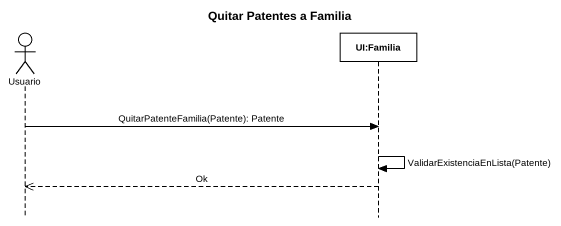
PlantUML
@startuml
title Quitar Patentes a Familia
hide footbox
actor Usuario
participant "UI:Familia" as UI_Familia

Usuario -> UI_Familia : QuitarPatenteFamilia(Patente): Patente
UI_Familia -> UI_Familia : ValidarExistenciaEnLista(Patente)
UI_Familia -->> Usuario : Ok
@enduml
